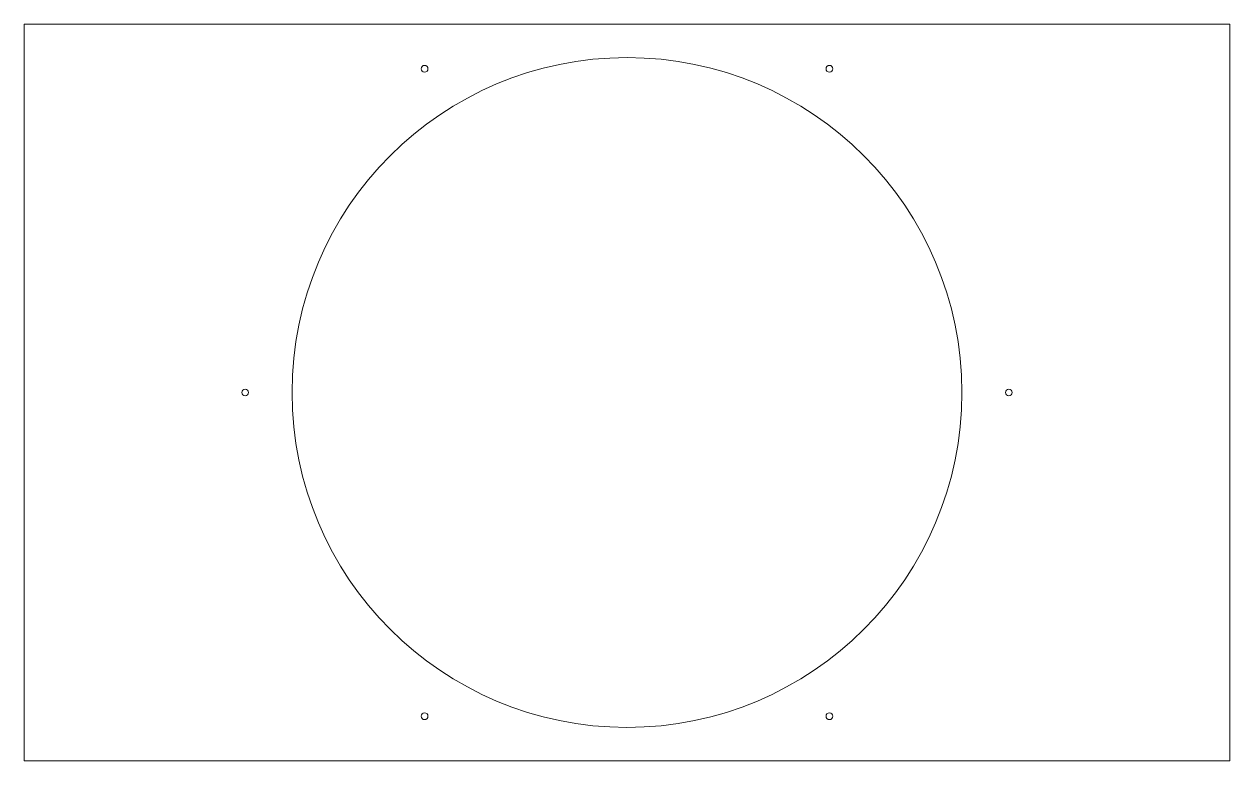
# Model space of a CAD drawing. Header units: millimetres. Extents: x 0 to 180, y 0 to 110.
import ezdxf

# ---------------------------------------------------------------- set-up
doc = ezdxf.new("R2010")
doc.units = ezdxf.units.MM

msp = doc.modelspace()

# ---------------------------------------------------------------- linework, layer by layer
at = {"color": 7, "linetype": 'Continuous', "lineweight": 15}
for p, q in [((0, 110), (180, 110)), ((0, 0), (0, 110)), ((180, 0), (180, 110)), ((0, 0), (180, 0))]:
    msp.add_line(p, q, dxfattribs=at)
for centre, radius in [((90, 55), 50), ((59.79, 103.34), 0.5), ((120.21, 103.34), 0.5), ((33, 55), 0.5), ((147, 55), 0.5), ((59.79, 6.66), 0.5), ((120.21, 6.66), 0.5)]:
    msp.add_circle(centre, radius, dxfattribs=at)

doc.saveas('drawing.dxf')
